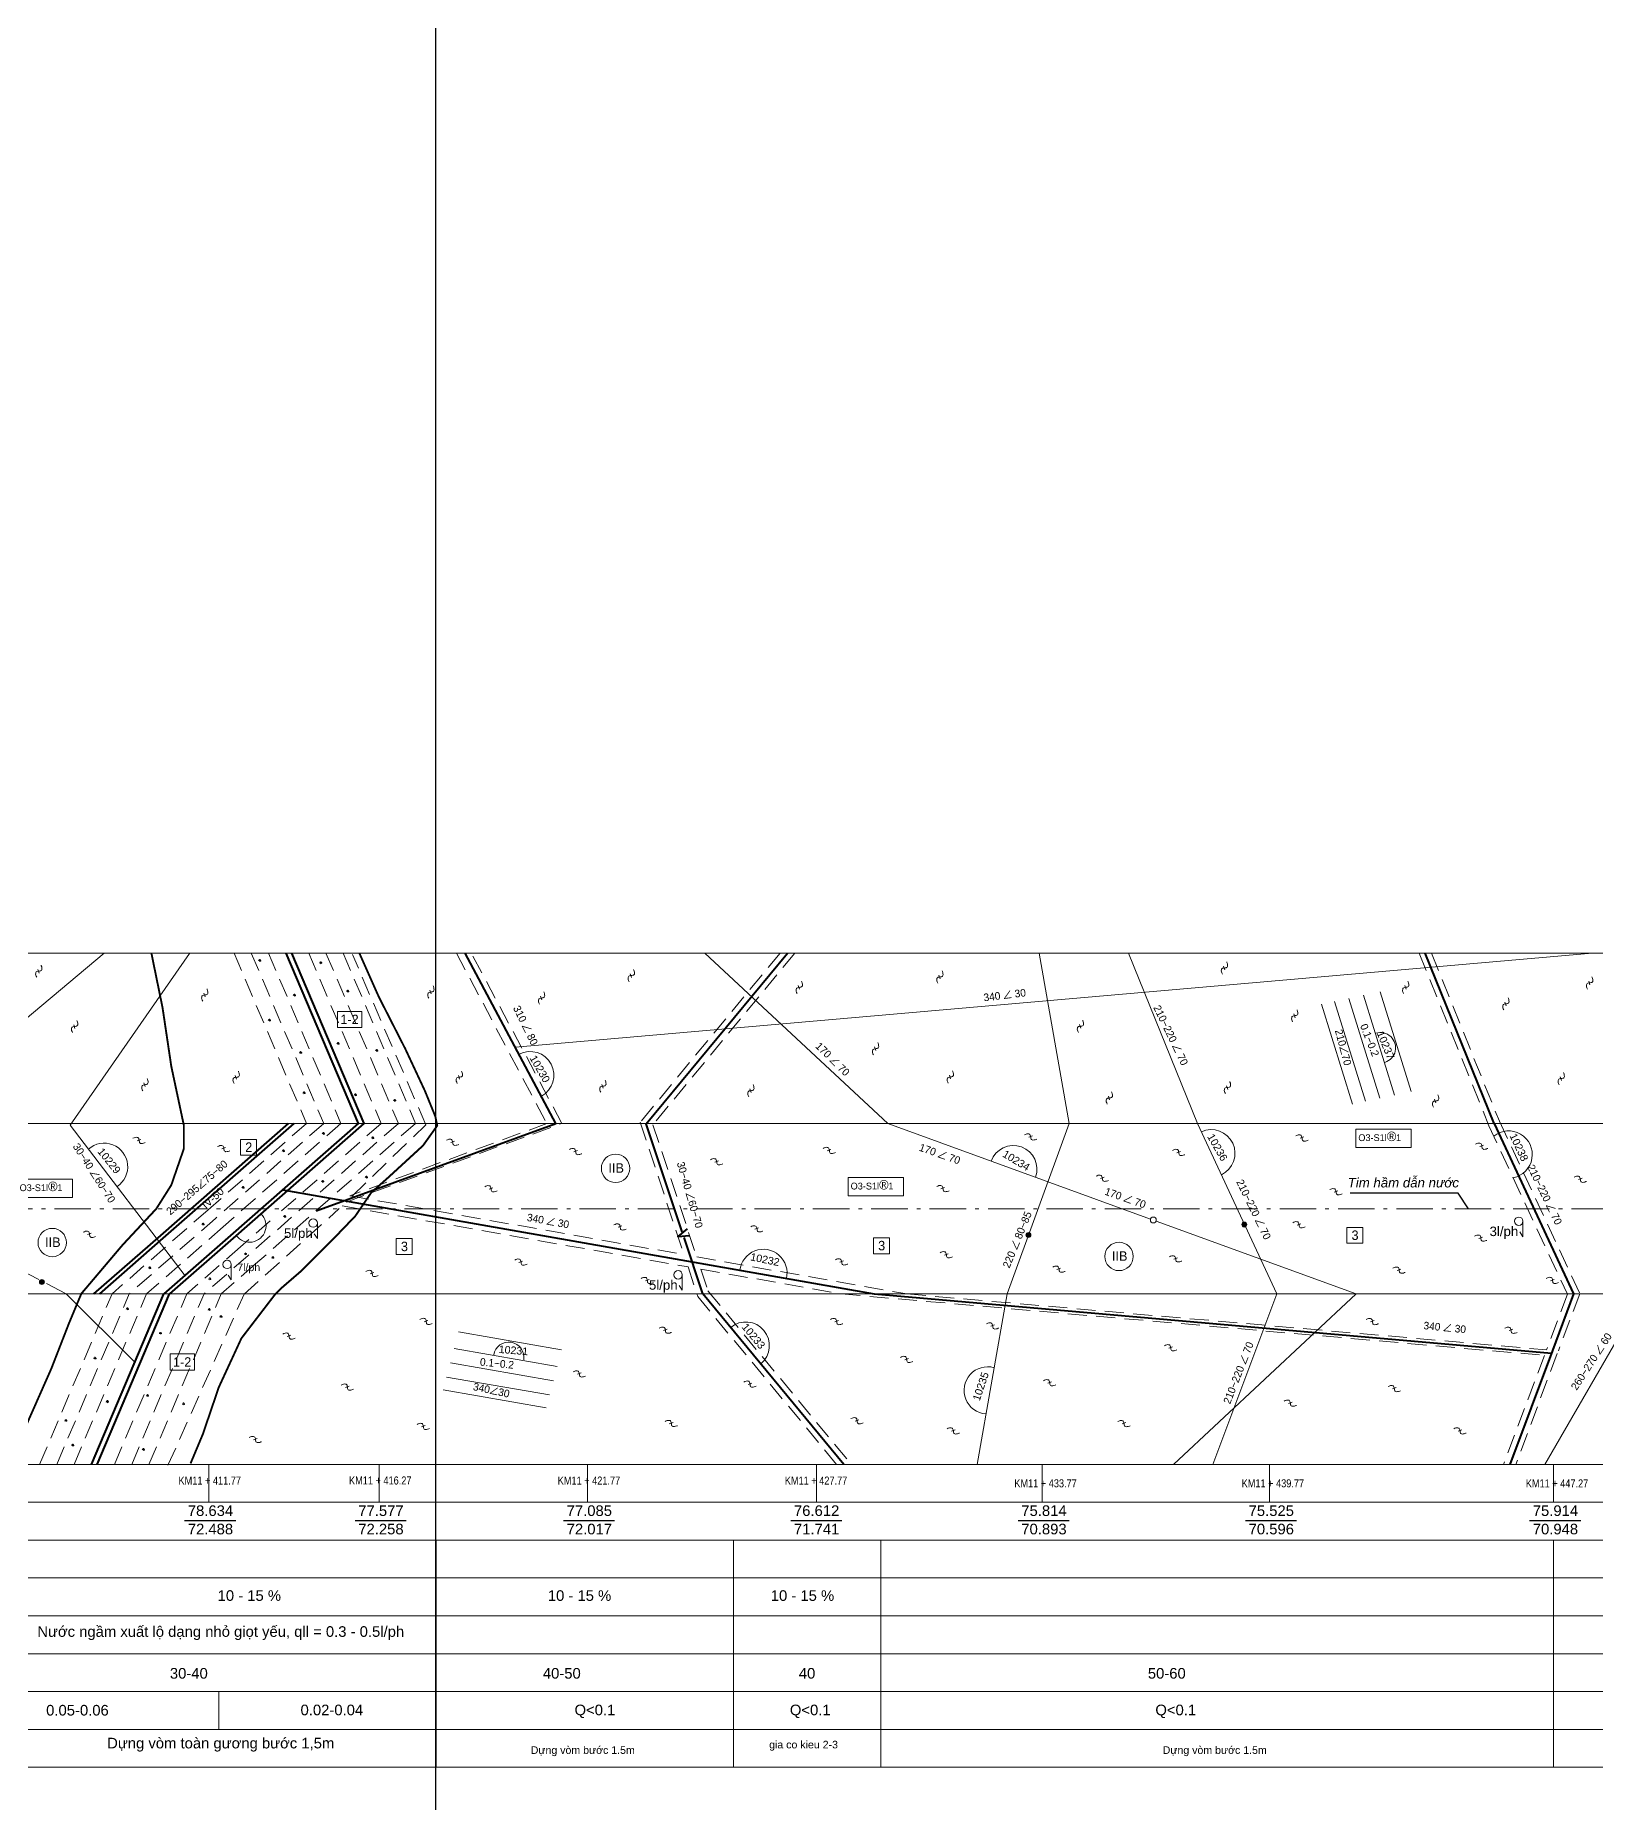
# Model space of a CAD drawing. Header units: inches. Extents: x 444671 to 463716, y 1783086 to 1794968.
# Drawn here: x 457935.86 to 457977.04, y 1788285.39 to 1788332.05 of the extents above; entities that cross this region are included whole.
import ezdxf
from ezdxf.enums import TextEntityAlignment as Align

# ---------------------------------------------------------------- set-up
doc = ezdxf.new("R2010")
doc.units = ezdxf.units.IN
doc.header["$MEASUREMENT"] = 0
for name, pattern in [('ACAD_ISO10W100', [18, 12, -3, 0, -3]), ('DASHEDX2', [1.5, 1, -0.5]), ('HIDDEN', [0.375, 0.25, -0.125])]:
    doc.linetypes.add(name, pattern=pattern)
for name, color, linetype, lineweight in [('ah', 7, 'Continuous', 15), ('Akhung', 7, 'Continuous', 18), ('bac6', 7, 'Continuous', 40), ('bac7', 7, 'Continuous', 20), ('bac8', 251, 'Continuous', 9), ('dg', 1, 'Continuous', 40), ('khenut', 251, 'Continuous', 20), ('khung', 7, 'Continuous', 15), ('Phuongvi', 7, 'Continuous', 15), ('rgdc', 7, 'Continuous', 25), ('Sohieu', 7, 'Continuous', 15), ('tdc', 7, 'Continuous', 15), ('thoc', 252, 'Continuous', 13), ('Xuatlonuoc', 4, 'Continuous', 15)]:
    doc.layers.add(name, color=color, linetype=linetype, lineweight=lineweight)
doc.layers.add('Caodoguong', color=7, linetype='Continuous')
doc.layers.add('PointCheckModelLayout', color=9, linetype='Continuous', plot=False)
doc.styles.add('.2', font='', dxfattribs={"height": 0.2})
doc.styles.add('Chuin', font='', dxfattribs={"height": 0.2})
doc.styles.add('Geo', font='', dxfattribs={"height": 0.2})
doc.styles.add('ham', font='arial.ttf')
doc.styles.add('s', font='symbol.ttf', dxfattribs={"height": 0.4})
doc.styles.add('Tu', font='romans.shx', dxfattribs={"width": 0.7})
doc.styles.get('.2').set_extended_font_data('.VnArial')
doc.styles.get('Chuin').set_extended_font_data('.VnArial')
doc.styles.get('Geo').set_extended_font_data('Geo TimesP')
doc.dimstyles.new('Tu', dxfattribs={"dimtxt": 0.15, "dimasz": 0.1, "dimexe": 0.05, "dimexo": 0.1, "dimgap": 0.0625, "dimtad": 1, "dimdec": 3, "dimrnd": 0.0005, "dimdsep": 46, "dimtxsty": 'Tu', "dimblk": 'OBLIQUE', "dimcen": 2.5, "dimadec": 0, "dimazin": 0, "dimtfac": 0.25, "dimtdec": 3, "dimtmove": 0, "dimatfit": 3, "dimfxl": 0, "dimtolj": 1, "dimtzin": 0, "dimarcsym": 0})

# ---------------------------------------------------------------- blocks, each defined once
blk = doc.blocks.new('745')
at = {"layer": 'Xuatlonuoc', "linetype": 'Continuous', "ltscale": 5}
blk.add_lwpolyline([(9074.659, 96.25), (9074.659, 95.827), (9074.575, 95.954)], dxfattribs=at)
blk.add_circle((9074.549, 96.236), 0.111, dxfattribs=at)
blk = doc.blocks.new('67')
at = {"layer": 'bac8'}
blk.add_hatch(color=256, dxfattribs=at).paths.add_polyline_path([(188.035, 228.467, 1), (188.165, 228.467, 1)])
blk.add_circle((188.1, 228.467), 0.065, dxfattribs=at)
blk = doc.blocks.new('bn')
at = {"layer": 'Xuatlonuoc', "linetype": 'ByBlock', "ltscale": 3}
blk.add_lwpolyline([(-381.29, -93.124), (-381.29, -93.547), (-381.374, -93.42)], dxfattribs=at)
blk.add_circle((-381.4, -93.138), 0.111, dxfattribs=at)
at = {"layer": 'Xuatlonuoc', "linetype": 'ByBlock', "ltscale": 3, "style": '.2'}
blk.add_text('5l/ph', height=0.25, dxfattribs=at).set_placement((-382.17, -93.531))
blk = doc.blocks.new('th')
at = {"layer": 'khenut', "linetype": 'ByBlock', "lineweight": -2, "ltscale": 0.5}
for points in [[(-45.425, 55.139), (-45.395, 55.154), (-45.366, 55.165), (-45.34, 55.169), (-45.315, 55.165), (-45.294, 55.161), (-45.282, 55.152), (-45.272, 55.134), (-45.264, 55.109), (-45.258, 55.072), (-45.255, 55.045), (-45.249, 55.029), (-45.239, 55.016), (-45.221, 55.006), (-45.205, 55.003), (-45.174, 55.006), (-45.148, 55.011), (-45.117, 55.022), (-45.1, 55.028)], [(-45.312, 55.077), (-45.215, 55.112)]]:
    blk.add_lwpolyline(points, dxfattribs=at)
blk = doc.blocks.new('_Oblique')
at = {"color": 0, "linetype": 'ByBlock', "lineweight": -2}
blk.add_line((-0.5, -0.5), (0.5, 0.5), dxfattribs=at)

msp = doc.modelspace()

# ---------------------------------------------------------------- linework, layer by layer
at = {"layer": 'ah', "linetype": 'DASHEDX2', "ltscale": 0.5}
for p, q in [((457946.9691, 1788307.8201), (457949.3539, 1788303.3201)), ((457949.7543, 1788303.3201), (457947.3616, 1788307.8201)), ((457944.0552, 1788301.2458), (457949.7543, 1788303.3201)), ((457949.3592, 1788303.3201), (457944.1575, 1788301.4123)), ((457957.1306, 1788298.8201), (457975.6892, 1788297.1965)), ((457958.8582, 1788298.8201), (457975.7441, 1788297.3428))]:
    msp.add_line(p, q, dxfattribs=at)
at = {"layer": 'ah', "color": 1, "linetype": 'DASHEDX2', "ltscale": 0.5}
for points in [[(457941.1013, 1788307.8201), (457943.0114, 1788303.3201)], [(457941.556, 1788307.8201), (457943.4661, 1788303.3201)], [(457942.0106, 1788307.8201), (457943.9207, 1788303.3201)], [(457943.0715, 1788307.8201), (457944.9816, 1788303.3201)], [(457943.5262, 1788307.8201), (457945.4363, 1788303.3201)], [(457943.9808, 1788307.8201), (457945.891, 1788303.3201)], [(457944.2165, 1788301.4019), (457946.1637, 1788303.2846), (457944.2256, 1788307.7798)], [(457943.0114, 1788303.3201), (457940.4156, 1788301.0407), (457937.8787, 1788298.8201)], [(457943.4661, 1788303.3201), (457940.6134, 1788300.8152), (457938.3342, 1788298.8201)], [(457943.9207, 1788303.3201), (457940.8112, 1788300.5896), (457938.7897, 1788298.8201)], [(457945.4363, 1788303.3201), (457941.4704, 1788299.8376), (457940.308, 1788298.8201)], [(457945.891, 1788303.3201), (457941.6682, 1788299.612), (457940.7634, 1788298.8201)], [(457939.3558, 1788294.2943), (457941.3683, 1788298.8143), (457943.8778, 1788301.0743)], [(457942.0557, 1788300.7508), (457941.2726, 1788300.0632), (457939.8525, 1788298.8201)], [(457935.9685, 1788294.3201), (457937.8787, 1788298.8201)], [(457936.424, 1788294.3201), (457938.3342, 1788298.8201)], [(457936.8795, 1788294.3201), (457938.7897, 1788298.8201)], [(457937.9423, 1788294.3201), (457939.8525, 1788298.8201)], [(457938.3978, 1788294.3201), (457940.308, 1788298.8201)], [(457938.8533, 1788294.3201), (457940.7634, 1788298.8201)]]:
    msp.add_lwpolyline(points, dxfattribs=at)
at = {"layer": 'ah', "linetype": 'DASHEDX2', "ltscale": 0.5}
for points in [[(457955.5139, 1788307.8201), (457951.8209, 1788303.3518), (457952.9755, 1788299.8574)], [(457955.9031, 1788307.8201), (457952.1578, 1788303.2885), (457953.3109, 1788299.7983)], [(457972.3803, 1788307.8201), (457974.2226, 1788303.2603), (457976.296, 1788298.8139), (457975.7441, 1788297.3428)], [(457972.7039, 1788307.8201), (457974.4978, 1788303.38), (457976.6212, 1788298.8264), (457976.0543, 1788297.3157)], [(457944.1575, 1788301.4123), (457952.9755, 1788299.8574)], [(457943.9501, 1788301.1442), (457953.0823, 1788299.534)], [(457953.0823, 1788299.534), (457953.3413, 1788298.7501), (457957.0025, 1788294.3201)], [(457953.3109, 1788299.7983), (457958.8582, 1788298.8201)], [(457953.4178, 1788299.4748), (457957.1306, 1788298.8201)], [(457953.4178, 1788299.4748), (457953.6085, 1788298.8977), (457957.3917, 1788294.3201)], [(457975.6892, 1788297.1965), (457974.6099, 1788294.3201)], [(457976.0269, 1788297.2425), (457974.9303, 1788294.3201)]]:
    msp.add_lwpolyline(points, dxfattribs=at)
at = {"layer": 'ah', "color": 1, "linetype": 'DASHEDX2', "ltscale": 0.5, "flags": 128}
msp.add_lwpolyline([(457944.9816, 1788303.3201), (457942.3446, 1788301.0045)], dxfattribs=at)
at = {"layer": 'bac6', "ltscale": 0.4}
for p, q in [((457949.5967, 1788303.3201), (457947.204, 1788307.8201)), ((457974.3602, 1788303.3201), (457972.5421, 1788307.8201)), ((457943.2676, 1788301.0166), (457949.5967, 1788303.3201)), ((457957.9944, 1788298.8201), (457975.8717, 1788297.2561)), ((457976.4586, 1788298.8201), (457975.8992, 1788297.3293)), ((457975.8992, 1788297.3293), (457974.7701, 1788294.3201))]:
    msp.add_line(p, q, dxfattribs=at)
at = {"layer": 'bac6'}
for p, q in [((457951.9795, 1788303.3082), (457955.7085, 1788307.8201)), ((457952.9307, 1788300.4557), (457951.9795, 1788303.3082)), ((457953.4749, 1788298.8239), (457952.9791, 1788300.3106)), ((457957.1971, 1788294.3201), (457953.4749, 1788298.8239))]:
    msp.add_line(p, q, dxfattribs=at)
at = {"layer": 'bac6', "ltscale": 0.4}
for points in [[(457974.3602, 1788303.3201), (457976.4586, 1788298.8201)], [(457942.3852, 1788301.5725), (457957.9944, 1788298.8201)]]:
    msp.add_lwpolyline(points, dxfattribs=at)
at = {"layer": 'bac6'}
msp.add_lwpolyline([(457953.06, 1788300.5427), (457952.8131, 1788300.3325), (457953.1189, 1788300.3612)], dxfattribs=at)
at = {"layer": 'bac7', "ltscale": 0.4}
for p, q in [((457958.3559, 1788303.3201), (457953.5303, 1788307.8201)), ((457970.7196, 1788298.8201), (457965.8939, 1788294.3201)), ((457978.2995, 1788298.8201), (457975.7014, 1788294.3201))]:
    msp.add_line(p, q, dxfattribs=at)
for points in [[(457958.3559, 1788303.3201), (457965.2912, 1788300.7959)], [(457965.4368, 1788300.7429), (457970.7196, 1788298.8201)]]:
    msp.add_lwpolyline(points, dxfattribs=at)
at = {"layer": 'bac7'}
msp.add_circle((457965.3651, 1788300.7724), 0.0776, dxfattribs=at)
at = {"layer": 'bac8', "ltscale": 0.4}
for p, q in [((457932.3118, 1788303.3201), (457937.6747, 1788307.8201)), ((457948.5261, 1788305.3336), (457976.9479, 1788307.8201)), ((457963.1438, 1788303.3201), (457962.3503, 1788307.8201)), ((457966.5285, 1788303.3201), (457964.7103, 1788307.8201)), ((457961.5059, 1788298.8201), (457960.7116, 1788294.3152)), ((457968.6268, 1788298.8201), (457966.9384, 1788294.3201))]:
    msp.add_line(p, q, dxfattribs=at)
at = {"layer": 'bac8'}
for p, q in [((457928.6603, 1788302.9855), (457935.9484, 1788299.1966)), ((457938.4785, 1788297.0141), (457936.6724, 1788298.8201))]:
    msp.add_line(p, q, dxfattribs=at)
for points in [[(457939.9207, 1788307.8044), (457936.775, 1788303.2778), (457939.8122, 1788299.2933)], [(457971.3501, 1788306.7993), (457972.1721, 1788304.1656)], [(457969.8002, 1788306.4662), (457970.6221, 1788303.8325)], [(457970.1461, 1788306.5405), (457970.968, 1788303.9068)], [(457970.522, 1788306.6214), (457971.344, 1788303.9876)], [(457970.9075, 1788306.7042), (457971.7294, 1788304.0705)], [(457936.1466, 1788299.0935), (457936.6724, 1788298.8201)], [(457947.0285, 1788297.8148), (457949.7471, 1788297.3446)], [(457946.9112, 1788297.3775), (457949.6298, 1788296.9073)], [(457946.7094, 1788296.6253), (457949.4281, 1788296.1551)], [(457946.8091, 1788296.9967), (457949.5277, 1788296.5265)], [(457946.6178, 1788296.2836), (457949.3364, 1788295.8134)]]:
    msp.add_lwpolyline(points, dxfattribs=at)
at = {"layer": 'bac8', "ltscale": 0.4}
for points in [[(457963.1438, 1788303.3201), (457961.5059, 1788298.8201)], [(457966.5285, 1788303.3201), (457968.6268, 1788298.8201)]]:
    msp.add_lwpolyline(points, dxfattribs=at)
at = {"layer": 'bac8', "linetype": 'ByBlock'}
msp.add_arc((457948.3501, 1788297.1459), 0.402, 350.18654, 170.18654, dxfattribs=at)
at = {"layer": 'Caodoguong', "color": 0, "linetype": 'Continuous', "ltscale": 0.1}
for points in [[(457939.7948, 1788292.8336), (457941.1454, 1788292.8336)], [(457944.2948, 1788292.8336), (457945.6454, 1788292.8336)], [(457949.7948, 1788292.8336), (457951.1454, 1788292.8336)], [(457955.7948, 1788292.8336), (457957.1454, 1788292.8336)], [(457961.7948, 1788292.8336), (457963.1454, 1788292.8336)], [(457967.7948, 1788292.8336), (457969.1454, 1788292.8336)], [(457975.2948, 1788292.8336), (457976.6454, 1788292.8336)]]:
    msp.add_lwpolyline(points, dxfattribs=at)
at = {"layer": 'dg', "ltscale": 0.4}
for points in [[(457942.4653, 1788307.8201), (457944.3754, 1788303.3201)], [(457942.6171, 1788307.8201), (457944.5272, 1788303.3201)], [(457944.3754, 1788303.3201), (457941.0089, 1788300.364), (457939.2451, 1788298.8201)], [(457944.527, 1788303.3201), (457941.0749, 1788300.2888), (457939.397, 1788298.8201)]]:
    msp.add_lwpolyline(points, dxfattribs=at)
at = {"layer": 'dg', "ltscale": 0.5}
for points in [[(457941.7659, 1788307.6027), (457941.78, 1788307.6384), (457941.7984, 1788307.6131)], [(457943.3741, 1788307.5479), (457943.3882, 1788307.5836), (457943.4066, 1788307.5583)], [(457944.0869, 1788306.7988), (457944.1009, 1788306.8345), (457944.1194, 1788306.8092)], [(457942.6797, 1788306.6892), (457942.6938, 1788306.7249), (457942.7122, 1788306.6996)], [(457942.0218, 1788306.0314), (457942.0358, 1788306.0671), (457942.0543, 1788306.0418)], [(457943.831, 1788305.4102), (457943.8451, 1788305.446), (457943.8635, 1788305.4206)], [(457942.8442, 1788305.1727), (457942.8582, 1788305.2084), (457942.8766, 1788305.1831)], [(457944.8544, 1788305.2275), (457944.8685, 1788305.2632), (457944.8869, 1788305.2379)], [(457942.9355, 1788304.113), (457942.9496, 1788304.1488), (457942.968, 1788304.1234)], [(457944.2879, 1788304.0582), (457944.302, 1788304.0939), (457944.3204, 1788304.0686)], [(457945.3296, 1788303.9121), (457945.3437, 1788303.9478), (457945.3621, 1788303.9225)], [(457943.4472, 1788303.0351), (457943.4613, 1788303.0708), (457943.4797, 1788303.0455)], [(457942.3873, 1788302.5783), (457942.4013, 1788302.614), (457942.4198, 1788302.5887)], [(457944.7448, 1788302.9255), (457944.7588, 1788302.9612), (457944.7773, 1788302.9359)], [(457943.429, 1788301.7744), (457943.443, 1788301.8101), (457943.4614, 1788301.7848)], [(457944.5803, 1788301.8841), (457944.5944, 1788301.9198), (457944.6128, 1788301.8945)], [(457941.3273, 1788301.61), (457941.3414, 1788301.6457), (457941.3598, 1788301.6204)], [(457942.4238, 1788300.8426), (457942.4379, 1788300.8784), (457942.4563, 1788300.853)], [(457940.2674, 1788300.6417), (457940.2814, 1788300.6774), (457940.2998, 1788300.6521)], [(457941.3895, 1788299.8953), (457941.3913, 1788299.8682), (457941.42, 1788299.8801)], [(457942.1131, 1788299.7647), (457942.1272, 1788299.8004), (457942.1456, 1788299.7751)], [(457938.8602, 1788299.4906), (457938.8742, 1788299.5263), (457938.8927, 1788299.501)], [(457940.4501, 1788299.1983), (457940.4642, 1788299.234), (457940.4826, 1788299.2087)], [(457938.2741, 1788298.4051), (457938.2882, 1788298.4409), (457938.3066, 1788298.4155)], [(457940.4306, 1788298.3869), (457940.4447, 1788298.4226), (457940.4631, 1788298.3973)], [(457940.7413, 1788298.2042), (457940.7553, 1788298.2399), (457940.7738, 1788298.2146)], [(457939.1473, 1788297.766), (457939.1492, 1788297.7931), (457939.1779, 1788297.7812)], [(457937.4152, 1788297.108), (457937.4293, 1788297.1437), (457937.4477, 1788297.1184)], [(457938.8041, 1788296.1214), (457938.8182, 1788296.1571), (457938.8366, 1788296.1318)], [(457937.7441, 1788295.9569), (457937.7582, 1788295.9926), (457937.7766, 1788295.9673)], [(457939.7544, 1788295.9021), (457939.7685, 1788295.9378), (457939.7869, 1788295.9125)], [(457936.6476, 1788295.4636), (457936.6617, 1788295.4993), (457936.6801, 1788295.474)], [(457936.8304, 1788294.8059), (457936.8445, 1788294.8416), (457936.8629, 1788294.8163)], [(457938.6944, 1788294.6963), (457938.7085, 1788294.732), (457938.7269, 1788294.7067)]]:
    msp.add_lwpolyline(points, close=True, dxfattribs=at)
at = {"layer": 'dg', "color": 6, "ltscale": 0.4}
for points in [[(457942.5242, 1788303.3201), (457939.1577, 1788300.364), (457937.3939, 1788298.8201)], [(457942.6757, 1788303.3201), (457939.2236, 1788300.2888), (457937.5457, 1788298.8201)]]:
    msp.add_lwpolyline(points, dxfattribs=at)
at = {"layer": 'dg'}
for points in [[(457937.335, 1788294.3201), (457939.2451, 1788298.8201)], [(457937.4868, 1788294.3201), (457939.397, 1788298.8201)]]:
    msp.add_lwpolyline(points, dxfattribs=at)
at = {"layer": 'khung', "ltscale": 0.03}
msp.add_line((457946.4303, 1788286.3201), (457946.4303, 1788292.3201), dxfattribs=at)
at = {"layer": 'khung'}
for points in [[(457928.6603, 1788307.8201), (458028.6603, 1788307.8201)], [(457928.6603, 1788303.3201), (458028.6603, 1788303.3201)], [(457928.6603, 1788298.8201), (458028.6603, 1788298.8201)], [(457928.6603, 1788294.3201), (458028.6603, 1788294.3201)], [(457940.4303, 1788294.3201), (457940.4303, 1788293.3201)], [(457944.9303, 1788294.3201), (457944.9303, 1788293.3201)], [(457950.4303, 1788294.3201), (457950.4303, 1788293.3201)], [(457956.4743, 1788294.3201), (457956.4743, 1788293.3201)], [(457962.4303, 1788294.3201), (457962.4303, 1788293.3201)], [(457968.4303, 1788294.3201), (457968.4303, 1788293.3201)], [(457975.9303, 1788294.3201), (457975.9303, 1788293.3201)], [(457946.4305, 1788286.3201), (457946.4305, 1788292.3201)], [(457954.2792, 1788286.3201), (457954.2792, 1788292.3201)], [(457958.1684, 1788286.3201), (457958.1684, 1788292.3201)], [(457975.9303, 1788292.3201), (457975.9303, 1788286.3201)], [(457928.6603, 1788289.3201), (458028.6603, 1788289.3201)], [(457928.6603, 1788288.3201), (458028.6603, 1788288.3201)], [(457928.6603, 1788287.3201), (458028.6603, 1788287.3201)], [(457928.6603, 1788286.3201), (458028.6603, 1788286.3201)]]:
    msp.add_lwpolyline(points, dxfattribs=at)
at = {"layer": 'khung', "linetype": 'ACAD_ISO10W100', "ltscale": 0.08}
msp.add_lwpolyline([(457928.6603, 1788301.0625), (458028.6603, 1788301.0625)], dxfattribs=at)
at = {"layer": 'khung', "linetype": 'Continuous', "ltscale": 0.1}
for points in [[(457928.6603, 1788293.3201), (458028.6603, 1788293.3201)], [(457928.6603, 1788292.3201), (458028.6603, 1788292.3201)], [(457928.6603, 1788291.3201), (458028.6603, 1788291.3201)], [(457928.6603, 1788290.3201), (458028.6603, 1788290.3201)]]:
    msp.add_lwpolyline(points, dxfattribs=at)
at = {"layer": 'khung', "color": 0}
msp.add_lwpolyline([(457940.6939, 1788288.3201), (457940.6939, 1788287.3201)], dxfattribs=at)
at = {"layer": 'PointCheckModelLayout'}
msp.add_line((457946.4303, 1788154.5864), (457946.4303, 1788399.4294), dxfattribs=at)
at = {"layer": 'rgdc', "linetype": 'HIDDEN', "const_width": 0.05, "flags": 128}
for points in [[(457935.2132, 1788294.3201), (457935.651, 1788295.431), (457936.2776, 1788296.8486), (457936.7394, 1788298.0354), (457937.0692, 1788298.8266), (457938.1576, 1788300.1123), (457939.0481, 1788301.0684), (457939.4439, 1788301.6947), (457939.7737, 1788302.6508), (457939.7737, 1788303.2771), (457939.4439, 1788304.8266), (457939.213, 1788306.376), (457938.9162, 1788307.8266)], [(457944.4065, 1788307.8201), (457944.9213, 1788306.6622), (457945.617, 1788305.2963), (457946.1388, 1788304.1787), (457946.4121, 1788303.5081), (457946.4618, 1788303.2598), (457946.0891, 1788302.7383), (457945.1698, 1788301.8939), (457944.7226, 1788301.4965), (457944.3002, 1788300.8756), (457943.7039, 1788300.2547), (457942.8839, 1788299.4352), (457942.3373, 1788298.9633), (457942.1882, 1788298.8143), (457941.2938, 1788297.6471), (457940.6975, 1788296.3556), (457940.2751, 1788295.1139), (457939.9521, 1788294.344)]]:
    msp.add_lwpolyline(points, dxfattribs=at)
at = {"layer": 'Sohieu'}
for centre, radius, start, end in [((457971.3579, 1788305.3182), 0.402, 287.3322, 107.3322), ((457948.9189, 1788304.5949), 0.624, 298, 118), ((457966.8955, 1788302.5331), 0.624, 295, 115), ((457974.7424, 1788302.5005), 0.624, 281.09068, 128.90932), ((457937.6698, 1788302.1759), 0.624, 303.30819, 131.32461), ((457961.6676, 1788302.1148), 0.624, 340, 160), ((457955.0724, 1788299.3747), 0.624, 346.4447, 173.5553), ((457954.606, 1788297.4553), 0.624, 309.57243, 129.57243), ((457960.9909, 1788296.2724), 0.624, 74.0422, 265.9578)]:
    msp.add_arc(centre, radius, start, end, dxfattribs=at)
at = {"layer": 'Sohieu', "color": 1}
msp.add_arc((457941.5093, 1788300.6179), 0.4342, 216.15785, 46.24797, dxfattribs=at)
at = {"layer": 'tdc'}
for points in [[(457943.8303, 1788305.85), (457943.8303, 1788306.2803), (457944.4719, 1788306.2803), (457944.4719, 1788305.85)], [(457970.7125, 1788302.6902), (457970.7125, 1788303.1684), (457972.1686, 1788303.1684), (457972.1686, 1788302.6902)], [(457941.2734, 1788302.4811), (457941.6934, 1788302.4811), (457941.6934, 1788302.9011), (457941.2734, 1788302.9011)], [(457935.3771, 1788301.3692), (457935.3771, 1788301.8473), (457936.8333, 1788301.8473), (457936.8333, 1788301.3692)], [(457957.3118, 1788301.4122), (457957.3118, 1788301.8904), (457958.768, 1788301.8904), (457958.768, 1788301.4122)], [(457945.3826, 1788299.8606), (457945.8026, 1788299.8606), (457945.8026, 1788300.2806), (457945.3826, 1788300.2806)], [(457957.9785, 1788299.8817), (457958.3985, 1788299.8817), (457958.3985, 1788300.3017), (457957.9785, 1788300.3017)], [(457970.4739, 1788300.156), (457970.8939, 1788300.156), (457970.8939, 1788300.576), (457970.4739, 1788300.576)], [(457939.4117, 1788296.8049), (457939.4117, 1788297.2351), (457940.0533, 1788297.2351), (457940.0533, 1788296.8049)]]:
    msp.add_lwpolyline(points, close=True, dxfattribs=at)
for centre in [(457951.1701, 1788302.1357), (457936.3009, 1788300.1764), (457964.4594, 1788299.81)]:
    msp.add_circle(centre, 0.375, dxfattribs=at)
at = {"layer": 'Xuatlonuoc', "linetype": 'ByBlock', "ltscale": 3}
msp.add_lwpolyline([(457975.1191, 1788300.7539), (457975.1191, 1788300.331), (457975.035, 1788300.4577)], dxfattribs=at)
msp.add_circle((457975.0093, 1788300.7395), 0.1107, dxfattribs=at)

# ---------------------------------------------------------------- block references
at = {"layer": 'bac8'}
for p in [(457773.9672, 1788071.9093), (457779.6646, 1788072.1846), (457747.929, 1788070.6676)]:
    msp.add_blockref('67', p, dxfattribs=at)
at = {"layer": 'thoc', "rotation": 89.27641598524326}
for p in [(457991.5989, 1788351.904), (458007.2382, 1788351.7884), (458015.3827, 1788351.7515), (458022.895, 1788351.9893), (457995.98, 1788351.2727), (458001.9492, 1788351.3543), (458011.6725, 1788351.4753), (458027.6787, 1788351.4763), (458032.5336, 1788351.5946), (458004.87, 1788351.1965), (458030.3232, 1788351.0422), (457992.5461, 1788350.444), (458019.0929, 1788350.4494), (458024.7501, 1788350.7266), (458013.6855, 1788349.8575), (457994.4012, 1788348.9051), (457996.8089, 1788349.1024), (458002.6991, 1788349.1051), (458006.4883, 1788348.8684), (458015.659, 1788349.1077), (458031.7836, 1788349.0692), (458010.3958, 1788348.75), (458019.8558, 1788348.5564), (458022.9739, 1788348.8326), (458028.4681, 1788348.4773)]:
    msp.add_blockref('th', p, dxfattribs=at)
at = {"layer": 'thoc'}
for p in [(457983.855, 1788247.7893), (457986.0915, 1788247.5712), (457992.1325, 1788247.7377), (457995.3783, 1788247.4923), (458002.0707, 1788247.5242), (458007.3893, 1788247.8787), (458011.2968, 1788247.4686), (458014.551, 1788247.8515), (458019.2969, 1788247.6334), (457999.0977, 1788247.2242), (457993.1417, 1788246.5106), (458005.0709, 1788246.5153), (458009.2784, 1788246.7869), (458021.8978, 1788246.7627), (458015.4452, 1788246.4338), (457982.5458, 1788245.3079), (457996.5511, 1788245.5017), (458000.1614, 1788245.4518), (458014.4692, 1788245.561), (458019.2696, 1788245.2065), (458005.1599, 1788244.769), (458011.215, 1788244.66), (457990.005, 1788244.2746), (457993.9327, 1788244.5746), (458002.398, 1788244.5792), (458008.1329, 1788244.3873), (458017.1149, 1788244.3612), (457997.2702, 1788244.0884), (458021.1614, 1788244.0904), (457991.4325, 1788243.0075), (457997.747, 1788242.7765), (458002.2667, 1788243.0049), (458006.3866, 1788242.8894), (458016.4088, 1788243.0049), (458020.0666, 1788242.7739), (457987.8132, 1788242.6225), (458011.0839, 1788242.312), (458004.1149, 1788242.0041), (457995.4753, 1788241.6217), (458007.8882, 1788241.3882), (457989.3533, 1788241.2753), (457999.9801, 1788241.3523), (458016.9863, 1788241.2342), (458014.2412, 1788240.8493), (457991.3555, 1788240.236), (457997.901, 1788240.3129), (458002.8058, 1788240.3874), (458005.347, 1788240.1179), (458009.8518, 1788240.3104), (458018.719, 1788240.1179), (457986.9276, 1788239.8895)]:
    msp.add_blockref('th', p, dxfattribs=at)
at = {"layer": 'Xuatlonuoc'}
for name, p in [('bn', (458324.5886, 1788393.8293)), ('745', (448866.3665, 1788203.3637)), ('bn', (458334.2211, 1788392.4617))]:
    msp.add_blockref(name, p, dxfattribs=at)

# ---------------------------------------------------------------- texts
at = {"layer": 'Akhung', "lineweight": -2, "ltscale": 0.5, "insert": (457971.9628, 1788301.7549), "char_height": 0.25, "width": 5, "attachment_point": 5, "style": 'ham'}
msp.add_mtext('{\\fArial|b0|i1|c0|p34;Tim hầm dẫn nước}', dxfattribs=at)
at = {"layer": 'Caodoguong', "color": 0, "linetype": 'Continuous', "ltscale": 0.1, "style": 'Chuin'}
for s, p in [('78.634', (457940.4776, 1788292.957)), ('77.577', (457944.9776, 1788292.957)), ('77.085', (457950.4776, 1788292.957)), ('76.612', (457956.4776, 1788292.957)), ('75.814', (457962.4776, 1788292.957)), ('75.525', (457968.4776, 1788292.957)), ('75.914', (457975.9776, 1788292.957)), ('72.488', (457940.4776, 1788292.4714)), ('72.258', (457944.9776, 1788292.4714)), ('72.017', (457950.4776, 1788292.4714)), ('71.741', (457956.4776, 1788292.4714)), ('70.893', (457962.4776, 1788292.4714)), ('70.596', (457968.4776, 1788292.4714)), ('70.948', (457975.9776, 1788292.4714)), ('10 - 15 %%%', (457941.5035, 1788290.7151)), ('10 - 15 %%%', (457950.2187, 1788290.7151)), ('10 - 15 %%%', (457956.1035, 1788290.7151)), ('N\xadíc ngÇm xuÊt lé d¹ng nhá giät yÕu, qll = 0.3 - 0.5l/ph', (457940.7485, 1788289.7656)), ('30-40', (457939.9065, 1788288.6624)), ('40-50', (457949.751, 1788288.6624)), ('40', (457956.2243, 1788288.6624)), ('50-60', (457965.7197, 1788288.6624)), ('0.05-0.06', (457936.9668, 1788287.6876)), ('0.02-0.04', (457943.6814, 1788287.6952)), ('Q<0.1', (457950.6251, 1788287.6952)), ('Q<0.1', (457956.3084, 1788287.6952)), ('Q<0.1', (457965.9561, 1788287.6952)), ('Dùng vßm toµn g\xad¬ng b\xadíc 1,5m', (457940.7485, 1788286.8197))]:
    msp.add_text(s, height=0.28, dxfattribs=at).set_placement(p, align=Align.CENTER)
at = {"layer": 'khung', "linetype": 'Continuous', "ltscale": 5, "style": 'Chuin'}
for p in [(457950.3045, 1788286.675), (457966.9851, 1788286.675)]:
    msp.add_text('Dùng vßm b\xadíc 1.5m', height=0.2, rotation=359.99916, dxfattribs=at).set_placement(p, align=Align.CENTER)
msp.add_text('gia co kieu 2-3', height=0.2, rotation=359.99916, dxfattribs=at).set_placement((457955.2233, 1788286.8204))
at = {"layer": 'khung', "char_height": 0.211335, "width": 2.113352, "attachment_point": 7}
for s, insert in [('{\\f.VnArial NarrowH|b0|i0|c0|p34;km11 + 411.77}', (457939.6345, 1788293.7855)), ('{\\f.VnArial NarrowH|b0|i0|c0|p34;km11 + 416.27}', (457944.1345, 1788293.7855)), ('{\\f.VnArial NarrowH|b0|i0|c0|p34;km11 + 421.77}', (457949.6431, 1788293.7855)), ('{\\f.VnArial NarrowH|b0|i0|c0|p34;km11 + 427.77}', (457955.637, 1788293.7855)), ('{\\f.VnArial NarrowH|b0|i0|c0|p34;km11 + 433.77}', (457961.6948, 1788293.7108)), ('{\\f.VnArial NarrowH|b0|i0|c0|p34;km11 + 439.77}', (457967.6948, 1788293.7108)), ('{\\f.VnArial NarrowH|b0|i0|c0|p34;km11 + 447.27}', (457975.1948, 1788293.7108))]:
    msp.add_mtext(s, dxfattribs=dict(at, insert=insert))
at = {"layer": 'Phuongvi', "linetype": 'Continuous', "ltscale": 5, "style": 's'}
for s, rotation, p in [('340 Ð 30', 6.92473, (457961.4525, 1788306.6119)), ('310 Ð 80', 296.09808, (457948.7042, 1788305.8672)), ('210-220 Ð 70', 295.87116, (457965.7349, 1788305.6068)), ('0.1-0.2', 291.54201, (457970.9815, 1788305.4845)), ('170 Ð 70', 315.43035, (457956.8286, 1788304.9482)), ('210Ð70', 284.97707, (457970.2801, 1788305.3042)), ('30-40 Ð60-70', 302.90794, (457937.3231, 1788301.9583)), ('170 Ð 70', 340.71444, (457959.6941, 1788302.4219)), ('30-40 Ð60-70', 286.21566, (457953.0362, 1788301.4081)), ('210-220 Ð 70', 295.87116, (457975.6053, 1788301.3979)), ('210-220 Ð 70', 295.87116, (457967.9222, 1788301.0066)), ('170 Ð 70', 340.71444, (457964.5932, 1788301.2593)), ('340 Ð 30', 349.67758, (457949.371, 1788300.6483)), ('220 Ð 80-85', 67.75464, (457961.8635, 1788300.2147)), ('340 Ð 30', 354.41069, (457973.0473, 1788297.8356)), ('210-220 Ð 70', 68.66441, (457967.7036, 1788296.7008)), ('260-270 Ð 60', 56.90023, (457977.0091, 1788296.9823)), ('0.1-0.2', 354.39635, (457948.0304, 1788296.8869)), ('340Ð30', 347.83141, (457947.8707, 1788296.1805))]:
    msp.add_text(s, height=0.2, rotation=rotation, dxfattribs=at).set_placement(p, align=Align.CENTER)
at = {"layer": 'Phuongvi', "color": 6, "linetype": 'Continuous', "ltscale": 5, "style": 's'}
msp.add_text('290-295Ð75-80', height=0.2, rotation=40.90822, dxfattribs=at).set_placement((457940.1856, 1788301.5543), align=Align.CENTER)
at = {"layer": 'Sohieu', "style": 'Chuin'}
for s, rotation, p in [('10237', 292.45425, (457971.2559, 1788305.7093)), ('10230', 299.79989, (457948.8935, 1788305.0491)), ('10229', 308.78612, (457937.4823, 1788302.5744)), ('10236', 299.69756, (457966.7784, 1788302.977)), ('10238', 295.21555, (457974.7592, 1788303.0012)), ('10234', 328.88268, (457961.3629, 1788302.4576)), ('10232', 348.39244, (457954.7137, 1788299.7086)), ('10233', 309.96334, (457954.4866, 1788297.9404)), ('10231', 355.30859, (457948.0798, 1788297.2634)), ('10235', 71.39975, (457960.7794, 1788295.9798))]:
    msp.add_text(s, height=0.2, rotation=rotation, dxfattribs=at).set_placement(p)
at = {"layer": 'Sohieu', "color": 6, "style": 'Chuin'}
msp.add_text('IV-50', height=0.2, rotation=42.12863, dxfattribs=at).set_placement((457940.3597, 1788301.0521))
at = {"layer": 'tdc', "style": 'Geo'}
for s, p in [('1-2', (457944.1481, 1788305.9428)), ('2', (457941.4879, 1788302.5694)), ('IIB', (457951.187, 1788302.0199)), ('IIB', (457936.3178, 1788300.0605)), ('3', (457970.6884, 1788300.2443)), ('3', (457945.5972, 1788299.949)), ('3', (457958.193, 1788299.97)), ('IIB', (457964.4763, 1788299.6941)), ('1-2', (457939.7295, 1788296.8976))]:
    msp.add_text(s, height=0.25, dxfattribs=at).set_placement(p, align=Align.CENTER)
at = {"layer": 'tdc', "char_height": 0.18, "width": 1.095707, "attachment_point": 1, "style": 'Geo'}
for insert in [(457970.7755, 1788303.1054), (457935.4401, 1788301.7843), (457957.3748, 1788301.8274)]:
    msp.add_mtext('{\\fGeoTimesNR|b0|i0|c0|p18;O3-S1l\\fGeo TimesP|b0|i1|c0|p34;\\H1.389x;®\\fGeoTimesNR|b0|i0|c0|p18;\\H0.72x;1}', dxfattribs=dict(at, insert=insert))
at = {"layer": 'Xuatlonuoc', "linetype": 'ByBlock', "ltscale": 3, "style": '.2'}
for s, height, p in [('3l/ph', 0.25, (457974.239, 1788300.3471)), ('7l/ph', 0.2, (457941.1843, 1788299.4215))]:
    msp.add_text(s, height=height, dxfattribs=at).set_placement(p)

# ---------------------------------------------------------------- leaders
at = {"layer": 'Akhung', "lineweight": -2, "ltscale": 0.5}
msp.add_leader([(457973.6805, 1788301.0654), (457973.4116, 1788301.4836), (457970.5558, 1788301.4836)], dimstyle='Tu', override={"dimgap": 0.0625, "dimtad": 0}, dxfattribs=at)

doc.saveas('drawing.dxf')
